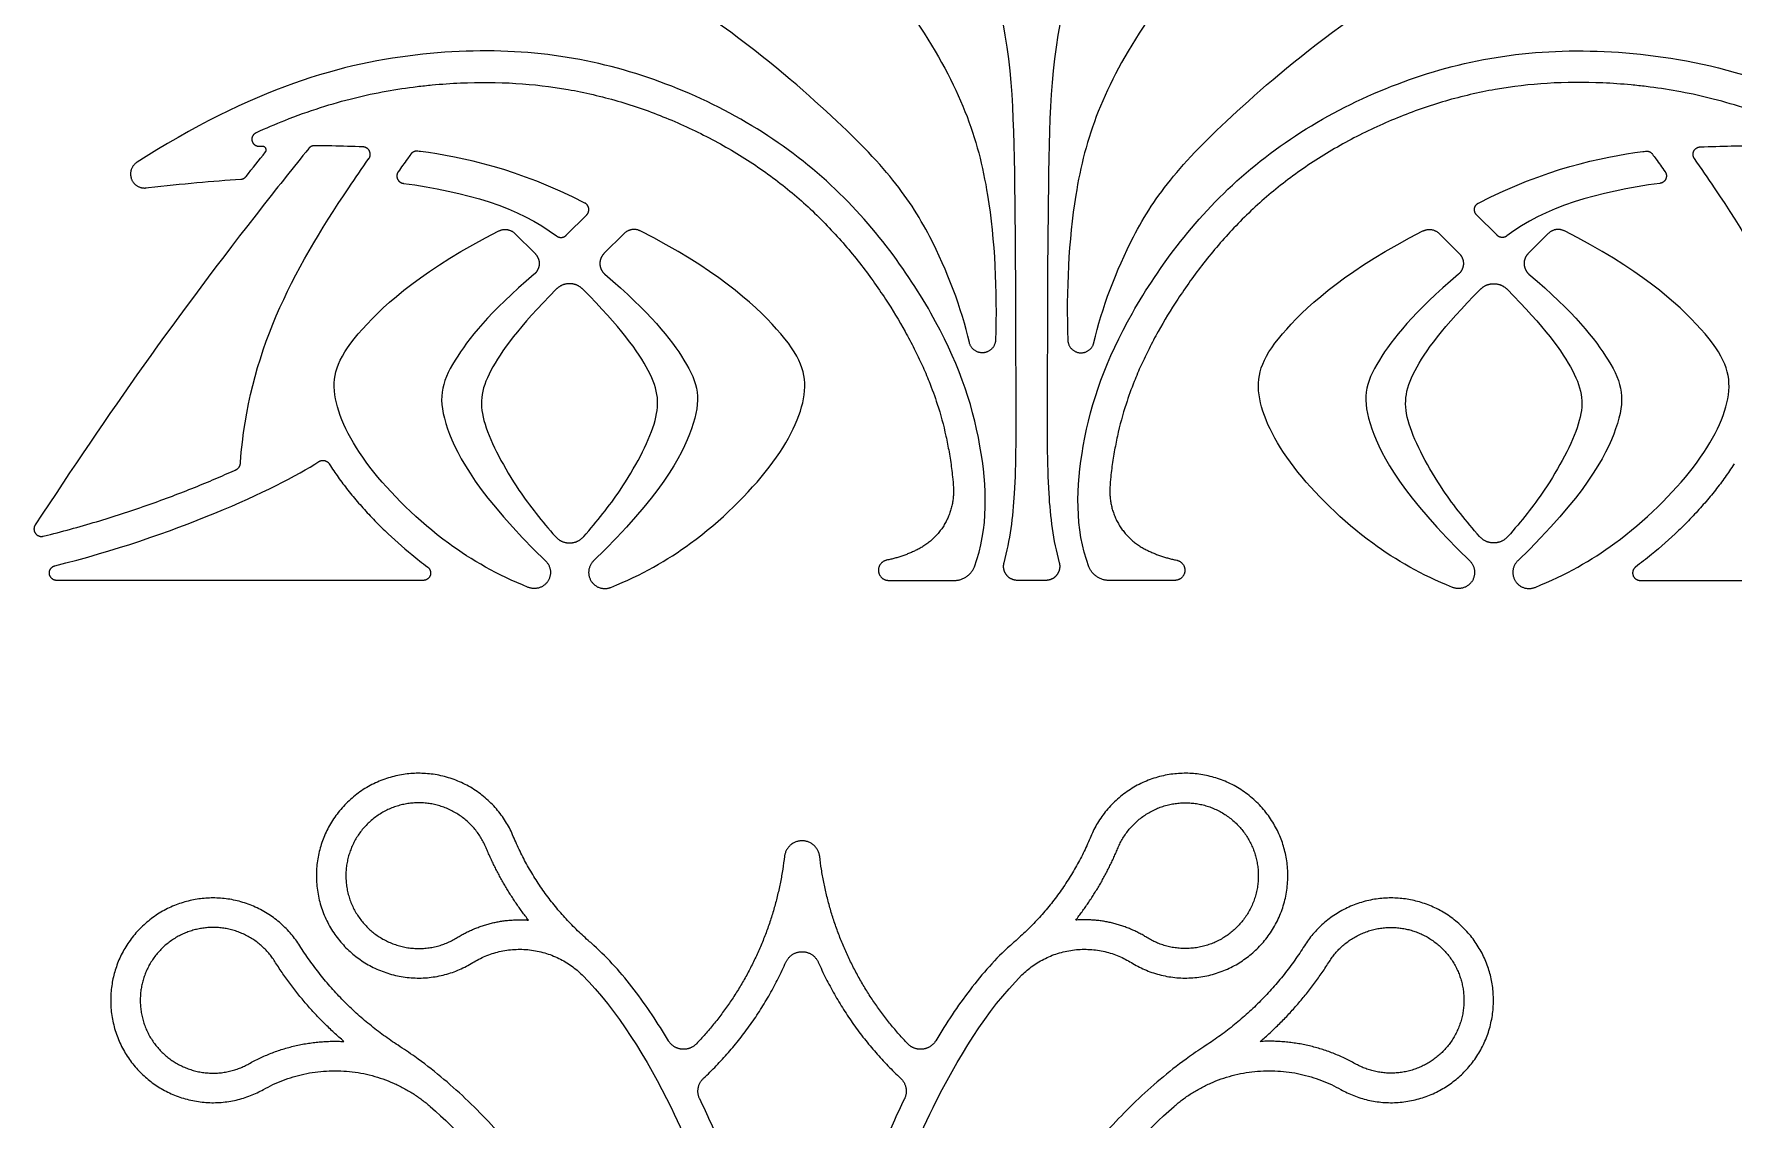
# Model space of a CAD drawing. Header units: millimetres. Extents: x -135 to 7155, y -215 to 2165.
# Drawn here: x -57.3 to 6.7, y -72.2 to -31.4 of the extents above; entities that cross this region are included whole.
import ezdxf

# ---------------------------------------------------------------- set-up
doc = ezdxf.new("R2010")
doc.units = ezdxf.units.MM
doc.header["$MEASUREMENT"] = 0
doc.layers.add('Default', color=18, linetype='Continuous')

msp = doc.modelspace()

# ---------------------------------------------------------------- linework, layer by layer
at = {"layer": 'Default', "color": 5}
for p, q in [((-53.071, -35.981), (-53.407, -36.192)), ((-53.066, -37.16), (-52.981, -37.15)), ((-37.243, -38.946), (-36.474, -38.177)), ((-2.187, -38.946), (-2.956, -38.177)), ((-39.174, -38.879), (-38.416, -39.637)), ((-35.064, -38.879), (-35.822, -39.637)), ((-4.366, -38.879), (-3.608, -39.637)), ((-0.256, -38.879), (-1.015, -39.637)), ((-49.516, -47.542), (-49.513, -47.497)), ((-56.941, -50.285), (-56.787, -50.246)), ((-42.631, -51.95), (-56.431, -51.95)), ((-25.101, -51.95), (-22.621, -51.95)), ((-19.715, -51.95), (-20.247, -51.95)), ((-19.184, -51.95), (-19.715, -51.95)), ((-14.329, -51.95), (-16.81, -51.95)), ((3.201, -51.95), (17.001, -51.95))]:
    msp.add_line(p, q, dxfattribs=at)
for points, knots in [([(-34.087, -22.153), (-28.373, -25.262), (-23.047, -31.533), (-21.213, -36.709), (-21.015, -41.026), (-21.076, -42.891)], [838.704547, 838.704547, 838.704547, 838.704547, 865.494253, 892.550994, 913.660362, 913.660362, 913.660362, 913.660362]), ([(-5.343, -22.153), (-11.057, -25.262), (-16.383, -31.533), (-18.217, -36.709), (-18.415, -41.026), (-18.354, -42.891)], [838.704547, 838.704547, 838.704547, 838.704547, 865.494253, 892.550994, 913.660362, 913.660362, 913.660362, 913.660362]), ([(-22.062, -42.985), (-22.348, -41.717), (-23.615, -38.364), (-26.343, -34.938), (-33.382, -29.221), (-38.716, -26.843)], [917.766582, 917.766582, 917.766582, 917.766582, 936.662677, 961.068364, 984.930523, 984.930523, 984.930523, 984.930523]), ([(-17.369, -42.985), (-17.082, -41.717), (-15.815, -38.364), (-13.088, -34.938), (-6.049, -29.221), (-0.714, -26.843)], [917.766582, 917.766582, 917.766582, 917.766582, 936.662677, 961.068364, 984.930523, 984.930523, 984.930523, 984.930523]), ([(-20.754, -51.285), (-20.519, -50.433), (-20.279, -48.454), (-20.31, -45.285), (-20.31, -34.877), (-20.568, -30.93), (-21.671, -27.891)], [1033.040824, 1033.040824, 1033.040824, 1033.040824, 1046.971015, 1064.558899, 1082.146782, 1099.157455, 1099.157455, 1099.157455, 1099.157455]), ([(-17.76, -27.891), (-18.862, -30.93), (-19.12, -34.877), (-19.12, -45.285), (-19.151, -48.454), (-18.911, -50.433), (-18.676, -51.285)], [958.37506, 958.37506, 958.37506, 958.37506, 975.385733, 992.973617, 1010.5615, 1024.491691, 1024.491691, 1024.491691, 1024.491691]), ([(-21.873, -51.434), (-21.331, -50.005), (-21.462, -46.593), (-23.081, -42.054), (-27.347, -36.268), (-34.261, -32.443), (-41.985, -31.51), (-48.682, -33.23), (-53.071, -35.981)], [1731.265261, 1731.265261, 1731.265261, 1731.265261, 1750.62138, 1772.314657, 1794.007934, 1815.701211, 1837.394488, 1859.087765, 1859.087765, 1859.087765, 1859.087765]), ([(-17.558, -51.434), (-18.099, -50.005), (-17.969, -46.593), (-16.35, -42.054), (-12.083, -36.268), (-5.169, -32.443), (2.555, -31.51), (9.252, -33.23), (13.641, -35.981)], [1731.265261, 1731.265261, 1731.265261, 1731.265261, 1750.62138, 1772.314657, 1794.007934, 1815.701211, 1837.394488, 1859.087765, 1859.087765, 1859.087765, 1859.087765]), ([(-48.911, -35.069), (-48.558, -34.909), (-47.764, -34.57), (-46.536, -34.128), (-45.258, -33.765), (-44.043, -33.505), (-43.061, -33.359), (-42.129, -33.26), (-40.888, -33.172), (-39.173, -33.18), (-37.186, -33.412), (-35.606, -33.781), (-34.385, -34.173), (-33.186, -34.626), (-31.74, -35.301), (-30.116, -36.273), (-28.633, -37.388), (-27.325, -38.633), (-26.188, -39.959), (-25.246, -41.276), (-24.585, -42.368), (-24.138, -43.205), (-23.837, -43.832), (-23.541, -44.525), (-23.222, -45.41), (-22.981, -46.301), (-22.841, -47.014), (-22.756, -47.526), (-22.699, -47.972), (-22.671, -48.315), (-22.663, -48.45)], [1878.232557, 1878.232557, 1878.232557, 1878.232557, 1881.546483, 1885.620219, 1889.38405, 1892.905337, 1896.24681, 1897.868032, 1900.926409, 1906.884041, 1912.519094, 1918.004501, 1920.742268, 1923.486567, 1928.963793, 1934.374238, 1939.658041, 1944.803026, 1949.803134, 1954.576229, 1958.640138, 1960.716958, 1962.692385, 1964.586577, 1967.16402, 1970.732415, 1972.475075, 1973.377839, 1975.168764, 1976.321644, 1976.321644, 1976.321644, 1976.321644]), ([(9.481, -35.069), (9.128, -34.909), (8.333, -34.57), (7.106, -34.128), (5.828, -33.765), (4.612, -33.505), (3.631, -33.359), (2.698, -33.26), (1.458, -33.172), (-0.258, -33.18), (-2.244, -33.412), (-3.824, -33.781), (-5.045, -34.173), (-6.244, -34.626), (-7.69, -35.301), (-9.315, -36.273), (-10.797, -37.388), (-12.106, -38.633), (-13.242, -39.959), (-14.184, -41.276), (-14.845, -42.368), (-15.292, -43.205), (-15.593, -43.832), (-15.889, -44.525), (-16.208, -45.41), (-16.449, -46.301), (-16.589, -47.014), (-16.674, -47.526), (-16.731, -47.972), (-16.759, -48.315), (-16.767, -48.45)], [1878.232557, 1878.232557, 1878.232557, 1878.232557, 1881.546483, 1885.620219, 1889.38405, 1892.905337, 1896.24681, 1897.868032, 1900.926409, 1906.884041, 1912.519094, 1918.004501, 1920.742268, 1923.486567, 1928.963793, 1934.374238, 1939.658041, 1944.803026, 1949.803134, 1954.576229, 1958.640138, 1960.716958, 1962.692385, 1964.586577, 1967.16402, 1970.732415, 1972.475075, 1973.377839, 1975.168764, 1976.321644, 1976.321644, 1976.321644, 1976.321644]), ([(-46.943, -35.673), (-47.52, -36.387), (-51.676, -41.622), (-54.42, -45.563), (-57.244, -49.858)], [807.898249, 807.898249, 807.898249, 807.898249, 815.32657, 863.518528, 863.518528, 863.518528, 863.518528]), ([(-44.895, -35.615), (-45.284, -35.599), (-45.938, -35.579), (-46.512, -35.57), (-46.722, -35.568)], [802.252049, 802.252049, 802.252049, 802.252049, 805.314573, 807.177205, 807.177205, 807.177205, 807.177205]), ([(-36.545, -37.729), (-39.065, -36.436), (-41.189, -35.993), (-42.802, -35.78), (-42.834, -35.776)], [358.103334, 358.103334, 358.103334, 358.103334, 375.791198, 376.148264, 376.148264, 376.148264, 376.148264]), ([(-2.885, -37.729), (-0.365, -36.436), (1.759, -35.993), (3.372, -35.78), (3.404, -35.776)], [358.103334, 358.103334, 358.103334, 358.103334, 375.791198, 376.148264, 376.148264, 376.148264, 376.148264]), ([(5.465, -35.615), (5.854, -35.599), (6.508, -35.579), (7.082, -35.57), (7.292, -35.568)], [802.252049, 802.252049, 802.252049, 802.252049, 805.314573, 807.177205, 807.177205, 807.177205, 807.177205]), ([(-49.513, -47.497), (-49.218, -43.412), (-47.379, -39.969), (-44.935, -36.423), (-44.677, -36.057)], [764.646011, 764.646011, 764.646011, 764.646011, 796.82241, 800.537249, 800.537249, 800.537249, 800.537249]), ([(-43.097, -35.889), (-43.14, -35.948), (-43.299, -36.167), (-43.457, -36.387), (-43.571, -36.548)], [377.004757, 377.004757, 377.004757, 377.004757, 377.635371, 379.318119, 379.318119, 379.318119, 379.318119]), ([(3.667, -35.889), (3.71, -35.948), (3.869, -36.167), (4.026, -36.387), (4.14, -36.548)], [377.004757, 377.004757, 377.004757, 377.004757, 377.635371, 379.318119, 379.318119, 379.318119, 379.318119]), ([(10.082, -47.497), (9.788, -43.412), (7.949, -39.969), (5.505, -36.423), (5.247, -36.057)], [764.646011, 764.646011, 764.646011, 764.646011, 796.82241, 800.537249, 800.537249, 800.537249, 800.537249]), ([(-38.677, -52.212), (-39.849, -51.734), (-41.969, -50.538), (-44.946, -47.629), (-46.301, -44.81), (-45.601, -42.866), (-42.546, -40.18), (-39.784, -38.782)], [616.162614, 616.162614, 616.162614, 616.162614, 625.974816, 638.414971, 650.855126, 663.295281, 675.251108, 675.251108, 675.251108, 675.251108]), ([(-35.561, -52.212), (-34.389, -51.734), (-32.269, -50.538), (-29.292, -47.629), (-27.937, -44.81), (-28.637, -42.866), (-31.692, -40.18), (-34.454, -38.782)], [616.162614, 616.162614, 616.162614, 616.162614, 625.974816, 638.414971, 650.855126, 663.295281, 675.251108, 675.251108, 675.251108, 675.251108]), ([(-3.869, -52.212), (-5.042, -51.734), (-7.162, -50.538), (-10.138, -47.629), (-11.494, -44.81), (-10.793, -42.866), (-7.738, -40.18), (-4.976, -38.782)], [616.162614, 616.162614, 616.162614, 616.162614, 625.974816, 638.414971, 650.855126, 663.295281, 675.251108, 675.251108, 675.251108, 675.251108]), ([(-0.753, -52.212), (0.419, -51.734), (2.539, -50.538), (5.516, -47.629), (6.871, -44.81), (6.17, -42.866), (3.115, -40.18), (0.353, -38.782)], [616.162614, 616.162614, 616.162614, 616.162614, 625.974816, 638.414971, 650.855126, 663.295281, 675.251108, 675.251108, 675.251108, 675.251108]), ([(-38.447, -40.41), (-40.138, -41.848), (-41.867, -44.023), (-42.215, -45.678), (-40.525, -48.789), (-38.024, -51.211)], [570.044988, 570.044988, 570.044988, 570.044988, 582.896351, 597.55163, 611.371069, 611.371069, 611.371069, 611.371069]), ([(-35.791, -40.41), (-34.1, -41.848), (-32.371, -44.023), (-32.023, -45.678), (-33.713, -48.789), (-36.214, -51.211)], [570.044988, 570.044988, 570.044988, 570.044988, 582.896349, 597.551629, 611.371069, 611.371069, 611.371069, 611.371069]), ([(-3.639, -40.41), (-5.33, -41.848), (-7.059, -44.023), (-7.407, -45.678), (-5.717, -48.789), (-3.216, -51.211)], [570.044988, 570.044988, 570.044988, 570.044988, 582.896349, 597.551629, 611.371069, 611.371069, 611.371069, 611.371069]), ([(-0.984, -40.41), (0.708, -41.848), (2.436, -44.023), (2.785, -45.678), (1.095, -48.789), (-1.407, -51.211)], [570.044988, 570.044988, 570.044988, 570.044988, 582.896351, 597.55163, 611.371069, 611.371069, 611.371069, 611.371069]), ([(-37.623, -40.98), (-39.025, -42.397), (-40.432, -44.301), (-40.577, -45.858), (-39.204, -48.418), (-38.161, -49.718), (-37.652, -50.298)], [363.719712, 363.719712, 363.719712, 363.719712, 372.161057, 381.113854, 390.066652, 396.773688, 396.773688, 396.773688, 396.773688]), ([(-36.586, -50.298), (-36.077, -49.718), (-35.034, -48.418), (-33.661, -45.858), (-33.806, -44.301), (-35.213, -42.397), (-36.615, -40.98)], [400.212204, 400.212204, 400.212204, 400.212204, 406.919238, 415.872035, 424.824832, 433.266176, 433.266176, 433.266176, 433.266176]), ([(-2.844, -50.298), (-3.353, -49.718), (-4.396, -48.418), (-5.77, -45.858), (-5.625, -44.301), (-4.218, -42.397), (-2.815, -40.98)], [400.212204, 400.212204, 400.212204, 400.212204, 406.919238, 415.872035, 424.824832, 433.266176, 433.266176, 433.266176, 433.266176]), ([(-1.807, -40.98), (-0.405, -42.397), (1.002, -44.301), (1.147, -45.858), (-0.227, -48.418), (-1.27, -49.718), (-1.778, -50.298)], [363.719712, 363.719712, 363.719712, 363.719712, 372.161057, 381.113854, 390.066652, 396.773688, 396.773688, 396.773688, 396.773688]), ([(-56.787, -50.246), (-56.124, -50.081), (-54.836, -49.723), (-53.272, -49.21), (-52.087, -48.777), (-51.259, -48.455), (-50.479, -48.132), (-49.959, -47.904), (-49.699, -47.786), (-49.68, -47.777)], [865.889729, 865.889729, 865.889729, 865.889729, 871.732094, 877.317078, 879.972552, 882.514322, 884.925362, 887.187959, 887.370642, 887.370642, 887.370642, 887.370642]), ([(-46.168, -47.559), (-46.153, -47.583), (-46.032, -47.774), (-45.79, -48.129), (-45.419, -48.617), (-45.011, -49.103), (-44.562, -49.592), (-43.923, -50.233), (-43.221, -50.858), (-42.666, -51.294), (-42.463, -51.445)], [428.633353, 428.633353, 428.633353, 428.633353, 428.87784, 430.560319, 432.311032, 434.122799, 435.985328, 437.98804, 441.859935, 444.022887, 444.022887, 444.022887, 444.022887]), ([(6.738, -47.559), (6.722, -47.583), (6.602, -47.774), (6.36, -48.129), (5.989, -48.617), (5.58, -49.103), (5.132, -49.592), (4.493, -50.233), (3.791, -50.858), (3.236, -51.294), (3.033, -51.445)], [-6566.982262, -6566.982262, -6566.982262, -6566.982262, -6566.737775, -6565.055296, -6563.304584, -6561.492817, -6559.630288, -6557.627575, -6553.755681, -6551.592728, -6551.592728, -6551.592728, -6551.592728]), ([(-33.397, -69.294), (-33.594, -68.964), (-34.004, -68.311), (-34.672, -67.372), (-35.397, -66.49), (-35.977, -65.903), (-36.31, -65.61), (-36.363, -65.564)], [11246.969068, 11246.969068, 11246.969068, 11246.969068, 11249.563364, 11252.168104, 11254.735923, 11257.256022, 11257.728172, 11257.728172, 11257.728172, 11257.728172]), ([(-20.36, -65.564), (-20.413, -65.61), (-20.745, -65.903), (-21.325, -66.49), (-22.051, -67.372), (-22.718, -68.311), (-23.128, -68.964), (-23.325, -69.294)], [11190.61356, 11190.61356, 11190.61356, 11190.61356, 11191.085711, 11193.60581, 11196.173629, 11198.778368, 11201.372665, 11201.372665, 11201.372665, 11201.372665]), ([(-36.644, -66.818), (-35.318, -68.131), (-32.572, -72.7), (-30.405, -79.326), (-29.943, -87.921), (-30.425, -95.421), (-33.206, -102.419), (-37.56, -106.249)], [11308.987206, 11308.987206, 11308.987206, 11308.987206, 11323.971634, 11345.473011, 11366.974389, 11388.475767, 11408.466599, 11408.466599, 11408.466599, 11408.466599]), ([(-19.162, -106.249), (-23.517, -102.419), (-26.297, -95.421), (-26.78, -87.921), (-26.317, -79.326), (-24.15, -72.7), (-21.404, -68.131), (-20.079, -66.818)], [11039.875134, 11039.875134, 11039.875134, 11039.875134, 11059.865966, 11081.367344, 11102.868721, 11124.370099, 11139.354526, 11139.354526, 11139.354526, 11139.354526]), ([(-38.09, -105.683), (-38.015, -105.609), (-37.704, -105.29), (-37.177, -104.695), (-36.544, -103.86), (-35.96, -102.956), (-35.429, -101.987), (-34.951, -100.957), (-34.526, -99.873), (-34.027, -98.346), (-33.546, -96.331), (-33.207, -93.807), (-33.108, -91.196), (-33.243, -88.549), (-33.602, -85.914), (-34.18, -83.336), (-34.974, -80.854), (-35.976, -78.496), (-37.175, -76.278), (-38.564, -74.213), (-39.879, -72.627), (-41.036, -71.46), (-41.961, -70.64), (-42.814, -69.982), (-43.364, -69.607), (-43.576, -69.469)], [11411.152334, 11411.152334, 11411.152334, 11411.152334, 11411.861203, 11414.157173, 11416.508394, 11418.924814, 11421.410164, 11423.961679, 11426.578526, 11429.258489, 11434.793789, 11440.532645, 11446.422033, 11452.39665, 11458.393733, 11464.34809, 11470.203207, 11475.953014, 11481.609919, 11487.187804, 11492.723266, 11495.49012, 11498.26406, 11501.053235, 11502.756083, 11502.756083, 11502.756083, 11502.756083]), ([(-13.147, -69.469), (-13.358, -69.607), (-13.908, -69.982), (-14.762, -70.64), (-15.686, -71.46), (-16.843, -72.627), (-18.158, -74.213), (-19.548, -76.278), (-20.746, -78.496), (-21.748, -80.854), (-22.542, -83.336), (-23.12, -85.914), (-23.479, -88.549), (-23.614, -91.196), (-23.516, -93.807), (-23.176, -96.331), (-22.696, -98.346), (-22.196, -99.873), (-21.772, -100.957), (-21.293, -101.987), (-20.762, -102.956), (-20.178, -103.86), (-19.545, -104.695), (-19.019, -105.29), (-18.707, -105.609), (-18.633, -105.683)], [10945.58565, 10945.58565, 10945.58565, 10945.58565, 10947.288498, 10950.077673, 10952.851612, 10955.618467, 10961.153929, 10966.731814, 10972.388719, 10978.138525, 10983.993643, 10989.948, 10995.945083, 11001.9197, 11007.809087, 11013.547944, 11019.083244, 11021.763207, 11024.380054, 11026.931569, 11029.416918, 11031.833339, 11034.18456, 11036.480529, 11037.189399, 11037.189399, 11037.189399, 11037.189399]), ([(-35.851, -106.188), (-35.394, -105.749), (-34.492, -104.822), (-33.287, -103.363), (-32.27, -101.873), (-31.469, -100.43), (-30.852, -99.043), (-30.383, -97.721), (-30.022, -96.466), (-29.73, -95.273), (-29.496, -94.127), (-29.316, -93.018), (-29.181, -91.937), (-29.088, -90.879), (-29.009, -89.493), (-28.98, -87.76), (-29.007, -85.665), (-29.11, -83.549), (-29.306, -81.431), (-29.611, -79.34), (-30.049, -77.291), (-30.635, -75.28), (-31.358, -73.343), (-31.924, -72.091), (-32.217, -71.491)], [10300.05619, 10300.05619, 10300.05619, 10300.05619, 10304.334773, 10308.774756, 10312.806167, 10316.494377, 10319.891365, 10323.035916, 10325.954739, 10328.697952, 10331.318744, 10333.838968, 10336.279779, 10338.66134, 10341.003083, 10345.642615, 10350.35062, 10355.135387, 10359.934986, 10364.694881, 10369.382988, 10374.058945, 10378.813739, 10383.320091, 10383.320091, 10383.320091, 10383.320091]), ([(-24.506, -71.491), (-24.798, -72.091), (-25.365, -73.343), (-26.088, -75.28), (-26.673, -77.291), (-27.111, -79.34), (-27.417, -81.431), (-27.612, -83.549), (-27.715, -85.665), (-27.743, -87.76), (-27.713, -89.493), (-27.635, -90.879), (-27.541, -91.937), (-27.407, -93.018), (-27.226, -94.127), (-26.993, -95.273), (-26.7, -96.466), (-26.34, -97.721), (-25.87, -99.043), (-25.253, -100.43), (-24.453, -101.873), (-23.435, -103.363), (-22.23, -104.822), (-21.328, -105.749), (-20.871, -106.188)], [10413.790435, 10413.790435, 10413.790435, 10413.790435, 10418.296787, 10423.051581, 10427.727537, 10432.415645, 10437.17554, 10441.975139, 10446.759906, 10451.467911, 10456.107443, 10458.449186, 10460.830747, 10463.271558, 10465.791782, 10468.412574, 10471.155787, 10474.07461, 10477.219161, 10480.616148, 10484.304359, 10488.33577, 10492.775753, 10497.054336, 10497.054336, 10497.054336, 10497.054336]), ([(-42.37, -71.769), (-41.303, -72.695), (-38.264, -76.063), (-34.748, -83.325), (-33.734, -93.983), (-36.46, -103.121), (-42.015, -107.864), (-48.928, -108.935), (-54.473, -107.505), (-56.233, -106.227)], [11558.618447, 11558.618447, 11558.618447, 11558.618447, 11567.866254, 11588.116314, 11608.366374, 11628.616434, 11648.866494, 11669.116555, 11687.276936, 11687.276936, 11687.276936, 11687.276936]), ([(-0.489, -106.227), (-2.249, -107.505), (-7.795, -108.935), (-14.708, -107.864), (-20.262, -103.121), (-22.988, -93.983), (-21.974, -83.325), (-18.458, -76.063), (-15.419, -72.695), (-14.352, -71.769)], [10761.064796, 10761.064796, 10761.064796, 10761.064796, 10779.225178, 10799.475238, 10819.725299, 10839.975359, 10860.225419, 10880.475479, 10889.723285, 10889.723285, 10889.723285, 10889.723285])]:
    msp.add_open_spline(points, degree=3, knots=knots, dxfattribs=at)
for points, weights, knots in [([(-48.782, -35.605), (-49.014, -35.615), (-49.068, -35.39), (-49.122, -35.165), (-48.911, -35.069)], [1, 0.771293613461, 1, 0.771293613461, 1], [1876.024796, 1876.024796, 1876.024796, 1877.128676, 1877.128676, 1878.232557, 1878.232557, 1878.232557]), ([(-48.572, -35.806), (-48.521, -35.743), (-48.558, -35.67), (-48.595, -35.597), (-48.677, -35.6)], [1, 0.841111217656, 1, 0.841111217656, 1], [1874.8806883, 1874.8806883, 1874.8806883, 1875.2949399, 1875.2949399, 1875.7091915, 1875.7091915, 1875.7091915]), ([(-44.677, -36.057), (-44.581, -35.921), (-44.655, -35.771), (-44.729, -35.622), (-44.895, -35.615)], [1, 0.859822068881, 1, 0.859822068881, 1], [800.537249, 800.537249, 800.537249, 801.394649, 801.394649, 802.252049, 802.252049, 802.252049]), ([(5.247, -36.057), (5.151, -35.921), (5.225, -35.771), (5.299, -35.622), (5.465, -35.615)], [1, 0.859822068881, 1, 0.859822068881, 1], [800.537249, 800.537249, 800.537249, 801.394649, 801.394649, 802.252049, 802.252049, 802.252049]), ([(-53.407, -36.192), (-53.763, -36.415), (-53.624, -36.812), (-53.484, -37.209), (-53.066, -37.16)], [1, 0.780961522987, 1, 0.780961522987, 1], [1859.641016, 1859.641016, 1859.641016, 1861.664794, 1861.664794, 1863.688571, 1863.688571, 1863.688571]), ([(-43.571, -36.548), (-43.662, -36.677), (-43.599, -36.822), (-43.536, -36.967), (-43.379, -36.988)], [1, 0.870693795469, 1, 0.870693795469, 1], [379.318119, 379.318119, 379.318119, 380.140815, 380.140815, 380.963511, 380.963511, 380.963511]), ([(4.14, -36.548), (4.232, -36.677), (4.169, -36.822), (4.105, -36.967), (3.948, -36.988)], [1, 0.870693795469, 1, 0.870693795469, 1], [379.318119, 379.318119, 379.318119, 380.140815, 380.140815, 380.963511, 380.963511, 380.963511]), ([(-36.474, -38.177), (-36.374, -38.076), (-36.396, -37.935), (-36.418, -37.794), (-36.545, -37.729)], [1, 0.891333827859, 1, 0.891333827859, 1], [356.597678, 356.597678, 356.597678, 357.350506, 357.350506, 358.103334, 358.103334, 358.103334]), ([(-2.956, -38.177), (-3.057, -38.076), (-3.035, -37.935), (-3.012, -37.794), (-2.885, -37.729)], [1, 0.891333827859, 1, 0.891333827859, 1], [356.597678, 356.597678, 356.597678, 357.350506, 357.350506, 358.103334, 358.103334, 358.103334]), ([(-38.416, -39.637), (-38.253, -39.8), (-38.262, -40.031), (-38.271, -40.261), (-38.447, -40.41)], [1, 0.915968115313, 1, 0.915968115313, 1], [680.190266, 680.190266, 680.190266, 681.428913, 681.428913, 682.66756, 682.66756, 682.66756]), ([(-35.822, -39.637), (-35.985, -39.8), (-35.976, -40.031), (-35.967, -40.261), (-35.791, -40.41)], [1, 0.915968115313, 1, 0.915968115313, 1], [680.190266, 680.190266, 680.190266, 681.428913, 681.428913, 682.66756, 682.66756, 682.66756]), ([(-3.608, -39.637), (-3.445, -39.8), (-3.454, -40.031), (-3.463, -40.261), (-3.639, -40.41)], [1, 0.915968115313, 1, 0.915968115313, 1], [680.190266, 680.190266, 680.190266, 681.428913, 681.428913, 682.66756, 682.66756, 682.66756]), ([(-1.015, -39.637), (-1.178, -39.8), (-1.168, -40.031), (-1.159, -40.261), (-0.984, -40.41)], [1, 0.915968115313, 1, 0.915968115313, 1], [680.190266, 680.190266, 680.190266, 681.428913, 681.428913, 682.66756, 682.66756, 682.66756]), ([(-36.615, -40.98), (-36.823, -40.769), (-37.119, -40.769), (-37.415, -40.769), (-37.623, -40.98)], [1, 0.922870029633, 1, 0.922870029633, 1], [360.522234, 360.522234, 360.522234, 362.120973, 362.120973, 363.719712, 363.719712, 363.719712]), ([(-2.815, -40.98), (-2.607, -40.769), (-2.311, -40.769), (-2.015, -40.769), (-1.807, -40.98)], [1, 0.922870029633, 1, 0.922870029633, 1], [433.266176, 433.266176, 433.266176, 434.864915, 434.864915, 436.463654, 436.463654, 436.463654]), ([(-21.076, -42.891), (-21.091, -43.33), (-21.528, -43.371), (-21.965, -43.413), (-22.062, -42.985)], [1, 0.750743437504, 1, 0.750743437504, 1], [913.660362, 913.660362, 913.660362, 915.713472, 915.713472, 917.766582, 917.766582, 917.766582]), ([(-18.354, -42.891), (-18.34, -43.33), (-17.903, -43.371), (-17.465, -43.413), (-17.369, -42.985)], [1, 0.750743437504, 1, 0.750743437504, 1], [913.660362, 913.660362, 913.660362, 915.713472, 915.713472, 917.766582, 917.766582, 917.766582]), ([(-46.558, -47.472), (-46.46, -47.408), (-46.345, -47.434), (-46.23, -47.459), (-46.168, -47.559)], [1, 0.922313808891, 1, 0.922313808891, 1], [518.355025, 518.355025, 518.355025, 518.989858, 518.989858, 519.624691, 519.624691, 519.624691]), ([(-57.244, -49.858), (-57.349, -50.018), (-57.238, -50.175), (-57.127, -50.331), (-56.941, -50.285)], [1, 0.825770036499, 1, 0.825770036499, 1], [863.518528, 863.518528, 863.518528, 864.477296, 864.477296, 865.436065, 865.436065, 865.436065]), ([(-37.652, -50.298), (-37.44, -50.539), (-37.119, -50.539), (-36.798, -50.539), (-36.586, -50.298)], [1, 0.910985115141, 1, 0.910985115141, 1], [396.773688, 396.773688, 396.773688, 398.492946, 398.492946, 400.212204, 400.212204, 400.212204]), ([(-1.778, -50.298), (-1.99, -50.539), (-2.311, -50.539), (-2.632, -50.539), (-2.844, -50.298)], [1, 0.910985115141, 1, 0.910985115141, 1], [396.773688, 396.773688, 396.773688, 398.492946, 398.492946, 400.212204, 400.212204, 400.212204]), ([(-38.024, -51.211), (-37.663, -51.561), (-37.937, -51.981), (-38.212, -52.402), (-38.677, -52.212)], [1, 0.771313145179, 1, 0.771313145179, 1], [611.371069, 611.371069, 611.371069, 613.766841, 613.766841, 616.162614, 616.162614, 616.162614]), ([(-36.214, -51.211), (-36.575, -51.561), (-36.301, -51.981), (-36.026, -52.402), (-35.561, -52.212)], [1, 0.771313145179, 1, 0.771313145179, 1], [611.371069, 611.371069, 611.371069, 613.766841, 613.766841, 616.162614, 616.162614, 616.162614]), ([(-25.177, -51.188), (-25.519, -51.256), (-25.484, -51.603), (-25.45, -51.95), (-25.101, -51.95)], [1, 0.741156043562, 1, 0.741156043562, 1], [1987.989776, 1987.989776, 1987.989776, 1989.605916, 1989.605916, 1991.222056, 1991.222056, 1991.222056]), ([(-14.253, -51.188), (-13.911, -51.256), (-13.946, -51.603), (-13.98, -51.95), (-14.329, -51.95)], [1, 0.741156043562, 1, 0.741156043562, 1], [1987.989776, 1987.989776, 1987.989776, 1989.605916, 1989.605916, 1991.222056, 1991.222056, 1991.222056]), ([(-3.216, -51.211), (-2.855, -51.561), (-3.129, -51.981), (-3.404, -52.402), (-3.869, -52.212)], [1, 0.771313145179, 1, 0.771313145179, 1], [611.371069, 611.371069, 611.371069, 613.766841, 613.766841, 616.162614, 616.162614, 616.162614]), ([(-1.407, -51.211), (-1.768, -51.561), (-1.493, -51.981), (-1.218, -52.402), (-0.753, -52.212)], [1, 0.771313145179, 1, 0.771313145179, 1], [611.371069, 611.371069, 611.371069, 613.766841, 613.766841, 616.162614, 616.162614, 616.162614]), ([(-56.431, -51.95), (-56.679, -51.95), (-56.71, -51.704), (-56.74, -51.458), (-56.499, -51.398)], [1, 0.749011763528, 1, 0.749011763528, 1], [485.371836, 485.371836, 485.371836, 486.530599, 486.530599, 487.689362, 487.689362, 487.689362]), ([(-42.463, -51.445), (-42.301, -51.566), (-42.364, -51.758), (-42.428, -51.95), (-42.631, -51.95)], [1, 0.81083759568, 1, 0.81083759568, 1], [444.022887, 444.022887, 444.022887, 445.023231, 445.023231, 446.023574, 446.023574, 446.023574]), ([(-20.247, -51.95), (-20.507, -51.95), (-20.665, -51.743), (-20.823, -51.536), (-20.754, -51.285)], [1, 0.896119673885, 1, 0.896119673885, 1], [1030.281732, 1030.281732, 1030.281732, 1031.661278, 1031.661278, 1033.040824, 1033.040824, 1033.040824]), ([(-18.676, -51.285), (-18.607, -51.536), (-18.765, -51.743), (-18.923, -51.95), (-19.184, -51.95)], [1, 0.896119673885, 1, 0.896119673885, 1], [1024.491691, 1024.491691, 1024.491691, 1025.871237, 1025.871237, 1027.250783, 1027.250783, 1027.250783]), ([(3.033, -51.445), (2.87, -51.566), (2.934, -51.758), (2.998, -51.95), (3.201, -51.95)], [1, 0.81083759568, 1, 0.81083759568, 1], [-6551.592728, -6551.592728, -6551.592728, -6550.592385, -6550.592385, -6549.592042, -6549.592042, -6549.592042]), ([(-39.237, -61.595), (-40.271, -59.11), (-42.96, -59.222), (-45.649, -59.335), (-46.471, -61.898), (-47.293, -64.461), (-45.172, -66.117), (-43.05, -67.773), (-40.764, -66.353)], [1, 0.820097112856, 1, 0.820097112856, 1, 0.820097112856, 1, 0.820097112856, 1], [11268.847478, 11268.847478, 11268.847478, 11276.368876, 11276.368876, 11283.890275, 11283.890275, 11291.411674, 11291.411674, 11298.933072, 11298.933072, 11298.933072]), ([(-15.959, -66.353), (-13.672, -67.773), (-11.55, -66.117), (-9.429, -64.461), (-10.251, -61.898), (-11.073, -59.335), (-13.762, -59.222), (-16.452, -59.11), (-17.485, -61.595)], [1, 0.820097112856, 1, 0.820097112856, 1, 0.820097112856, 1, 0.820097112856, 1], [11149.40866, 11149.40866, 11149.40866, 11156.930059, 11156.930059, 11164.451458, 11164.451458, 11171.972856, 11171.972856, 11179.494255, 11179.494255, 11179.494255]), ([(-40.264, -62.022), (-40.999, -60.253), (-42.913, -60.333), (-44.827, -60.414), (-45.412, -62.238), (-45.998, -64.062), (-44.488, -65.24), (-42.978, -66.419), (-41.35, -65.409)], [1, 0.820097237306, 1, 0.820097237306, 1, 0.820097237306, 1, 0.820097237306, 1], [171.127237, 171.127237, 171.127237, 178.648632, 178.648632, 186.170027, 186.170027, 193.691422, 193.691422, 201.212817, 201.212817, 201.212817]), ([(-16.459, -62.022), (-15.723, -60.253), (-13.809, -60.333), (-11.895, -60.414), (-11.31, -62.238), (-10.725, -64.062), (-12.235, -65.24), (-13.745, -66.419), (-15.372, -65.409)], [1, 0.820097237306, 1, 0.820097237306, 1, 0.820097237306, 1, 0.820097237306, 1], [212.40721, 212.40721, 212.40721, 219.928605, 219.928605, 227.45, 227.45, 234.971395, 234.971395, 242.492791, 242.492791, 242.492791]), ([(-27.699, -62.35), (-27.768, -61.761), (-28.361, -61.761), (-28.955, -61.761), (-29.024, -62.35)], [1, 0.747091489174, 1, 0.747091489174, 1], [11221.989505, 11221.989505, 11221.989505, 11224.170866, 11224.170866, 11226.352228, 11226.352228, 11226.352228]), ([(-47.282, -65.714), (-48.64, -63.564), (-51.15, -63.964), (-53.661, -64.364), (-54.284, -66.829), (-54.906, -69.294), (-52.886, -70.838), (-50.865, -72.382), (-48.65, -71.134)], [1, 0.834935647382, 1, 0.834935647382, 1, 0.834935647382, 1, 0.834935647382, 1], [11514.712629, 11514.712629, 11514.712629, 11521.907663, 11521.907663, 11529.102697, 11529.102697, 11536.297731, 11536.297731, 11543.492765, 11543.492765, 11543.492765]), ([(-8.072, -71.134), (-5.857, -72.382), (-3.837, -70.838), (-1.817, -69.294), (-2.439, -66.829), (-3.061, -64.364), (-5.572, -63.964), (-8.083, -63.564), (-9.44, -65.714)], [1, 0.834935647382, 1, 0.834935647382, 1, 0.834935647382, 1, 0.834935647382, 1], [10904.848968, 10904.848968, 10904.848968, 10912.044002, 10912.044002, 10919.239036, 10919.239036, 10926.43407, 10926.43407, 10933.629104, 10933.629104, 10933.629104]), ([(-48.222, -66.307), (-49.188, -64.777), (-50.976, -65.062), (-52.763, -65.346), (-53.205, -67.101), (-53.648, -68.856), (-52.21, -69.954), (-50.773, -71.053), (-49.196, -70.165)], [1, 0.834935663265, 1, 0.834935663265, 1, 0.834935663265, 1, 0.834935663265, 1], [176.075545, 176.075545, 176.075545, 183.270581, 183.270581, 190.465617, 190.465617, 197.660652, 197.660652, 204.855688, 204.855688, 204.855688]), ([(-8.5, -66.307), (-7.534, -64.777), (-5.747, -65.062), (-3.96, -65.346), (-3.517, -67.101), (-3.074, -68.856), (-4.512, -69.954), (-5.95, -71.053), (-7.526, -70.165)], [1, 0.834935663265, 1, 0.834935663265, 1, 0.834935663265, 1, 0.834935663265, 1], [176.075545, 176.075545, 176.075545, 183.270581, 183.270581, 190.465617, 190.465617, 197.660652, 197.660652, 204.855688, 204.855688, 204.855688]), ([(-28.971, -66.338), (-28.796, -65.941), (-28.361, -65.941), (-27.926, -65.941), (-27.751, -66.338)], [1, 0.837822064882, 1, 0.837822064882, 1], [10396.822719, 10396.822719, 10396.822719, 10398.555263, 10398.555263, 10400.287807, 10400.287807, 10400.287807]), ([(-32.342, -69.413), (-32.57, -69.652), (-32.899, -69.615), (-33.228, -69.578), (-33.397, -69.294)], [1, 0.895786073528, 1, 0.895786073528, 1], [11244.20547, 11244.20547, 11244.20547, 11245.587269, 11245.587269, 11246.969068, 11246.969068, 11246.969068]), ([(-23.325, -69.294), (-23.494, -69.578), (-23.823, -69.615), (-24.152, -69.652), (-24.381, -69.413)], [1, 0.895786073528, 1, 0.895786073528, 1], [11201.372665, 11201.372665, 11201.372665, 11202.754464, 11202.754464, 11204.136263, 11204.136263, 11204.136263])]:
    msp.add_rational_spline(points, weights, degree=2, knots=knots, dxfattribs=at)
for points in [[(-49.3, -36.726), (-49.058, -36.418), (-48.815, -36.112), (-48.572, -35.806)], [(-48.677, -35.6), (-48.712, -35.602), (-48.747, -35.603), (-48.782, -35.605)], [(-52.981, -37.15), (-51.703, -37), (-50.553, -36.896), (-49.503, -36.832)], [(-43.379, -36.988), (-41.045, -37.297), (-39.005, -37.891), (-37.613, -38.969)], [(3.948, -36.988), (1.615, -37.297), (-0.425, -37.891), (-1.817, -38.969)], [(-56.499, -51.398), (-52.065, -50.291), (-48.182, -48.524), (-46.558, -47.472)]]:
    msp.add_open_spline(points, degree=3, dxfattribs=at)
for points, weights in [([(-46.722, -35.568), (-46.858, -35.567), (-46.943, -35.673)], [1, 0.900163059206, 1]), ([(-42.834, -35.776), (-42.999, -35.754), (-43.097, -35.889)], [1, 0.860111743192, 1]), ([(3.404, -35.776), (3.569, -35.754), (3.667, -35.889)], [1, 0.860111743192, 1]), ([(-49.503, -36.832), (-49.377, -36.824), (-49.3, -36.726)], [1, 0.912393176158, 1]), ([(-39.784, -38.782), (-39.443, -38.61), (-39.174, -38.879)], [1, 0.809770661181, 1]), ([(-37.613, -38.969), (-37.418, -39.12), (-37.243, -38.946)], [1, 0.750374533135, 1]), ([(-34.454, -38.782), (-34.795, -38.61), (-35.064, -38.879)], [1, 0.809770661181, 1]), ([(-4.976, -38.782), (-4.636, -38.61), (-4.366, -38.879)], [1, 0.809770661181, 1]), ([(-1.817, -38.969), (-2.013, -39.12), (-2.187, -38.946)], [1, 0.750374533135, 1]), ([(0.353, -38.782), (0.013, -38.61), (-0.256, -38.879)], [1, 0.809770661181, 1]), ([(-49.68, -47.777), (-49.528, -47.708), (-49.516, -47.542)], [1, 0.859876188803, 1]), ([(-22.663, -48.45), (-22.568, -50.046), (-23.992, -50.775)], [1, 0.837225630297, 1]), ([(-16.767, -48.45), (-16.862, -50.046), (-15.439, -50.775)], [1, 0.837225630297, 1]), ([(-23.992, -50.775), (-24.556, -51.063), (-25.177, -51.188)], [1, 0.990525449933, 1]), ([(-15.439, -50.775), (-14.875, -51.063), (-14.253, -51.188)], [1, 0.990525449933, 1]), ([(-22.621, -51.95), (-22.068, -51.95), (-21.873, -51.434)], [1, 0.822910029276, 1]), ([(-16.81, -51.95), (-17.362, -51.95), (-17.558, -51.434)], [1, 0.822910029276, 1]), ([(-38.668, -64.75), (-39.651, -63.494), (-40.264, -62.022)], [1, 0.990911049998, 1]), ([(-36.363, -65.564), (-38.27, -63.92), (-39.237, -61.595)], [1, 0.973106692147, 1]), ([(-17.485, -61.595), (-18.453, -63.92), (-20.36, -65.564)], [1, 0.973106692147, 1]), ([(-18.055, -64.75), (-17.071, -63.494), (-16.459, -62.022)], [1, 0.990911049998, 1]), ([(-29.024, -62.35), (-29.502, -66.436), (-32.342, -69.413)], [1, 0.948403931557, 1]), ([(-24.381, -69.413), (-27.22, -66.436), (-27.699, -62.35)], [1, 0.948403931557, 1]), ([(-41.35, -65.409), (-40.116, -64.643), (-38.668, -64.75)], [1, 0.950822398959, 1]), ([(-15.372, -65.409), (-16.606, -64.643), (-18.055, -64.75)], [1, 0.950822398959, 1]), ([(-43.576, -69.469), (-45.84, -67.997), (-47.282, -65.714)], [1, 0.976851881408, 1]), ([(-40.764, -66.353), (-38.52, -64.961), (-36.644, -66.818)], [1, 0.785066163233, 1]), ([(-20.079, -66.818), (-18.202, -64.961), (-15.959, -66.353)], [1, 0.785066163233, 1]), ([(-9.44, -65.714), (-10.882, -67.997), (-13.147, -69.469)], [1, 0.976851881408, 1]), ([(-45.617, -69.325), (-47.146, -68.011), (-48.222, -66.307)], [1, 0.988948049824, 1]), ([(-32.073, -70.712), (-30.076, -68.841), (-28.971, -66.338)], [1, 0.979835386064, 1]), ([(-27.751, -66.338), (-26.646, -68.841), (-24.649, -70.712)], [1, 0.979835386064, 1]), ([(-11.105, -69.325), (-9.576, -68.011), (-8.5, -66.307)], [1, 0.988948049824, 1]), ([(-49.196, -70.165), (-47.529, -69.225), (-45.617, -69.325)], [1, 0.960326357341, 1]), ([(-7.526, -70.165), (-9.194, -69.225), (-11.105, -69.325)], [1, 0.960326357341, 1]), ([(-48.65, -71.134), (-45.286, -69.238), (-42.37, -71.769)], [1, 0.817372153504, 1]), ([(-14.352, -71.769), (-11.436, -69.238), (-8.072, -71.134)], [1, 0.817372153504, 1]), ([(-32.217, -71.491), (-32.433, -71.048), (-32.073, -70.712)], [1, 0.804498618016, 1]), ([(-24.649, -70.712), (-24.29, -71.048), (-24.506, -71.491)], [1, 0.804498618017, 1])]:
    msp.add_rational_spline(points, weights, degree=2, dxfattribs=at)

doc.saveas('drawing.dxf')
